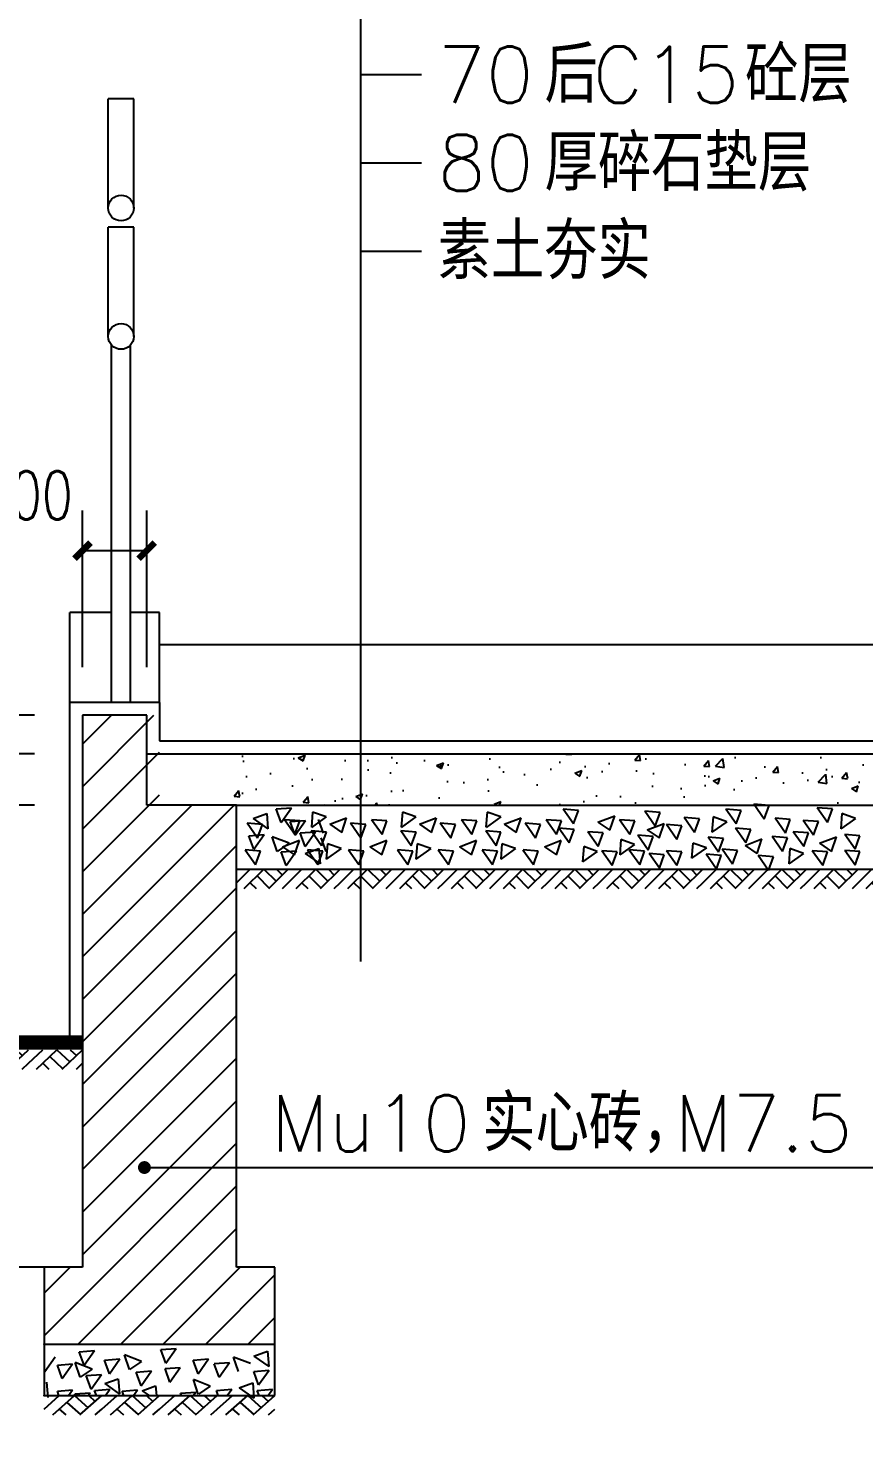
# Model space of a CAD drawing. Extents: x -105837 to 547563, y 466041 to 508041.
# Drawn here: x 528167 to 533374, y 473548 to 482403 of the extents above; entities that cross this region are included whole.
import ezdxf

# ---------------------------------------------------------------- set-up
doc = ezdxf.new("R2010")
doc.units = 0
doc.header["$LTSCALE"] = 1000
doc.header["$MEASUREMENT"] = 0
doc.layers.get('0').update_dxf_attribs({"linetype": 'CONTINUOUS'})
doc.layers.get('DEFPOINTS').update_dxf_attribs({"linetype": 'CONTINUOUS'})
for name, color, linetype in [('COLUMN', 4, 'CONTINUOUS'), ('DIM_LEAD', 3, 'CONTINUOUS'), ('DIM_SYMB', 3, 'CONTINUOUS'), ('PUB_DIM', 3, 'CONTINUOUS'), ('PUB_TEXT', 7, 'CONTINUOUS'), ('WALL', 255, 'CONTINUOUS')]:
    doc.layers.add(name, color=color, linetype=linetype)
doc.styles.add('DIM_FONT', font='SIMPLEX.shx', dxfattribs={"width": 0.75})
doc.styles.get("Standard").update_dxf_attribs({"font": 'txt.shx', "bigfont": 'hzdx.shx'})
doc.dimstyles.new('DIMN20', dxfattribs={"dimscale": 0.2, "dimtxt": 400, "dimasz": 100, "dimexe": 250, "dimexo": 300, "dimgap": 150, "dimtad": 1, "dimdec": 0, "dimzin": 0, "dimdsep": 46, "dimtxsty": 'DIM_FONT', "dimblk": 'ARCHTICK', "dimcen": 0.09, "dimclrt": 7, "dimazin": 2, "dimtfac": 1, "dimtdec": 0, "dimtix": 1, "dimtmove": 2, "dimatfit": 3, "dimfxl": 1, "dimtolj": 1, "dimtzin": 0, "dimarcsym": 0})
doc.dimstyles.new('DIMN25', dxfattribs={"dimscale": 0.25, "dimtxt": 300, "dimasz": 100, "dimexe": 250, "dimexo": 300, "dimgap": 150, "dimtad": 1, "dimdec": 0, "dimzin": 0, "dimdsep": 46, "dimtxsty": 'DIM_FONT', "dimblk": 'ARCHTICK', "dimcen": 0.09, "dimclrt": 7, "dimazin": 2, "dimtfac": 1, "dimtdec": 0, "dimtix": 1, "dimtmove": 2, "dimatfit": 3, "dimfxl": 1, "dimtolj": 1, "dimtzin": 0, "dimarcsym": 0})

# ---------------------------------------------------------------- blocks, each defined once
blk = doc.blocks.new('_ArchTick')
at = {"color": 0, "linetype": 'ByBlock', "const_width": 0.4}
blk.add_lwpolyline([(-0.5, -0.5), (0.5, 0.5)], dxfattribs=at)
blk = doc.blocks.new('*D863')
at = {"layer": 'DEFPOINTS', "color": 0, "transparency": 16777216}
for p in [(135766, -61386.3), (135826, -61386.3), (135826, -61549.7)]:
    blk.add_point(p, dxfattribs=at)
at = {"layer": 'PUB_DIM', "color": 0, "lineweight": -2, "transparency": 16777216}
for p, q in [((135766, -61446.3), (135766, -61599.7)), ((135826, -61446.3), (135826, -61599.7)), ((135766, -61549.7), (135826, -61549.7))]:
    blk.add_line(p, q, dxfattribs=at)
at = {"layer": 'PUB_DIM', "color": 0, "lineweight": -2, "transparency": 16777216, "xscale": 20, "yscale": 20, "zscale": 20, "rotation": 180}
blk.add_blockref('_ArchTick', (135766, -61549.7), dxfattribs=at)
at = {"layer": 'PUB_DIM', "color": 0, "lineweight": -2, "transparency": 16777216, "xscale": 20, "yscale": 20, "zscale": 20}
blk.add_blockref('_ArchTick', (135826, -61549.7), dxfattribs=at)
at = {"layer": 'PUB_DIM', "color": 7, "transparency": 16777216, "insert": (135712, -61480.7), "char_height": 80, "attachment_point": 5, "style": 'DIM_FONT'}
blk.add_mtext('\\A1;60', dxfattribs=at)
blk = doc.blocks.new('*D864')
at = {"layer": 'DEFPOINTS', "color": 0, "transparency": 16777216}
for p in [(135826, -61386.3), (136066, -61386.3), (136066, -61549.7)]:
    blk.add_point(p, dxfattribs=at)
at = {"layer": 'PUB_DIM', "color": 0, "lineweight": -2, "transparency": 16777216}
for p, q in [((135826, -61446.3), (135826, -61599.7)), ((136066, -61446.3), (136066, -61599.7)), ((135826, -61549.7), (136066, -61549.7))]:
    blk.add_line(p, q, dxfattribs=at)
at = {"layer": 'PUB_DIM', "color": 0, "lineweight": -2, "transparency": 16777216, "xscale": 20, "yscale": 20, "zscale": 20, "rotation": 180}
blk.add_blockref('_ArchTick', (135826, -61549.7), dxfattribs=at)
at = {"layer": 'PUB_DIM', "color": 0, "lineweight": -2, "transparency": 16777216, "xscale": 20, "yscale": 20, "zscale": 20}
blk.add_blockref('_ArchTick', (136066, -61549.7), dxfattribs=at)
at = {"layer": 'PUB_DIM', "color": 7, "transparency": 16777216, "insert": (135946, -61479.7), "char_height": 80, "attachment_point": 5, "style": 'DIM_FONT'}
blk.add_mtext('\\A1;240', dxfattribs=at)
blk = doc.blocks.new('*D865')
at = {"layer": 'DEFPOINTS', "color": 0, "transparency": 16777216}
for p in [(136066, -61386.3), (136126, -61386.3), (136126, -61549.7)]:
    blk.add_point(p, dxfattribs=at)
at = {"layer": 'PUB_DIM', "color": 0, "lineweight": -2, "transparency": 16777216}
for p, q in [((136066, -61446.3), (136066, -61599.7)), ((136126, -61446.3), (136126, -61599.7)), ((136066, -61549.7), (136126, -61549.7))]:
    blk.add_line(p, q, dxfattribs=at)
at = {"layer": 'PUB_DIM', "color": 0, "lineweight": -2, "transparency": 16777216, "xscale": 20, "yscale": 20, "zscale": 20, "rotation": 180}
blk.add_blockref('_ArchTick', (136066, -61549.7), dxfattribs=at)
at = {"layer": 'PUB_DIM', "color": 0, "lineweight": -2, "transparency": 16777216, "xscale": 20, "yscale": 20, "zscale": 20}
blk.add_blockref('_ArchTick', (136126, -61549.7), dxfattribs=at)
at = {"layer": 'PUB_DIM', "color": 7, "transparency": 16777216, "insert": (136180, -61480.7), "char_height": 80, "attachment_point": 5, "style": 'DIM_FONT'}
blk.add_mtext('\\A1;60', dxfattribs=at)
blk = doc.blocks.new('*D866')
at = {"layer": 'DEFPOINTS', "color": 0, "transparency": 16777216}
for p in [(135625.5, -60786.3), (135766, -60786.3), (135766, -61136.3)]:
    blk.add_point(p, dxfattribs=at)
at = {"layer": 'PUB_DIM', "color": 0, "lineweight": -2, "transparency": 16777216}
for p, q in [((135691, -60786.3), (135563, -60786.3)), ((135625.5, -61136.3), (135625.5, -60786.3)), ((135691, -61136.3), (135563, -61136.3))]:
    blk.add_line(p, q, dxfattribs=at)
at = {"layer": 'PUB_DIM', "color": 0, "lineweight": -2, "transparency": 16777216, "xscale": 25, "yscale": 25, "zscale": 25}
for p, rotation in [((135625.5, -60786.3), 90), ((135625.5, -61136.3), 270)]:
    blk.add_blockref('_ArchTick', p, dxfattribs=dict(at, rotation=rotation))
at = {"layer": 'PUB_DIM', "color": 7, "transparency": 16777216, "insert": (135550.5, -60961.3), "char_height": 75, "attachment_point": 5, "rotation": 90, "style": 'DIM_FONT'}
blk.add_mtext('\\A1;350', dxfattribs=at)
blk = doc.blocks.new('*D867')
at = {"layer": 'DEFPOINTS', "color": 0, "transparency": 16777216}
for p in [(135625.5, -61136.3), (135766, -61136.3), (135766, -61256.3)]:
    blk.add_point(p, dxfattribs=at)
at = {"layer": 'PUB_DIM', "color": 0, "lineweight": -2, "transparency": 16777216}
for p, q in [((135691, -61136.3), (135563, -61136.3)), ((135625.5, -61256.3), (135625.5, -61136.3)), ((135691, -61256.3), (135563, -61256.3))]:
    blk.add_line(p, q, dxfattribs=at)
at = {"layer": 'PUB_DIM', "color": 0, "lineweight": -2, "transparency": 16777216, "xscale": 25, "yscale": 25, "zscale": 25}
for p, rotation in [((135625.5, -61136.3), 90), ((135625.5, -61256.3), 270)]:
    blk.add_blockref('_ArchTick', p, dxfattribs=dict(at, rotation=rotation))
at = {"layer": 'PUB_DIM', "color": 7, "transparency": 16777216, "insert": (135483.6, -61196.3), "char_height": 75, "attachment_point": 5, "rotation": 90, "style": 'DIM_FONT'}
blk.add_mtext('\\A1;120', dxfattribs=at)
blk = doc.blocks.new('*D868')
at = {"layer": 'DEFPOINTS', "color": 0, "transparency": 16777216}
for p in [(135625.5, -61256.3), (135766, -61256.3), (135766, -61336.3)]:
    blk.add_point(p, dxfattribs=at)
at = {"layer": 'PUB_DIM', "color": 0, "lineweight": -2, "transparency": 16777216}
for p, q in [((135691, -61256.3), (135563, -61256.3)), ((135625.5, -61336.3), (135625.5, -61256.3)), ((135691, -61336.3), (135563, -61336.3))]:
    blk.add_line(p, q, dxfattribs=at)
at = {"layer": 'PUB_DIM', "color": 0, "lineweight": -2, "transparency": 16777216, "xscale": 25, "yscale": 25, "zscale": 25}
for p, rotation in [((135625.5, -61256.3), 90), ((135625.5, -61336.3), 270)]:
    blk.add_blockref('_ArchTick', p, dxfattribs=dict(at, rotation=rotation))
at = {"layer": 'PUB_DIM', "color": 7, "transparency": 16777216, "insert": (135539.3, -61403.8), "char_height": 75, "attachment_point": 5, "rotation": 90, "style": 'DIM_FONT'}
blk.add_mtext('\\A1;80', dxfattribs=at)
blk = doc.blocks.new('*D869')
at = {"layer": 'DEFPOINTS', "color": 0, "transparency": 16777216}
for p in [(135690.4, -60276.3), (135826, -60276.3), (135826, -60336.3)]:
    blk.add_point(p, dxfattribs=at)
at = {"layer": 'PUB_DIM', "color": 0, "lineweight": -2, "transparency": 16777216}
for p, q in [((135690.4, -60276.3), (135690.4, -60251.3)), ((135751, -60276.3), (135627.9, -60276.3)), ((135690.4, -60336.3), (135690.4, -60276.3)), ((135751, -60336.3), (135627.9, -60336.3)), ((135690.4, -60336.3), (135690.4, -60361.3))]:
    blk.add_line(p, q, dxfattribs=at)
at = {"layer": 'PUB_DIM', "color": 0, "lineweight": -2, "transparency": 16777216, "xscale": 25, "yscale": 25, "zscale": 25}
for p, rotation in [((135690.4, -60276.3), 270), ((135690.4, -60336.3), 90)]:
    blk.add_blockref('_ArchTick', p, dxfattribs=dict(at, rotation=rotation))
at = {"layer": 'PUB_DIM', "color": 7, "transparency": 16777216, "insert": (135604.1, -60208.8), "char_height": 75, "attachment_point": 5, "rotation": 90, "style": 'DIM_FONT'}
blk.add_mtext('\\A1;60', dxfattribs=at)
blk = doc.blocks.new('*D870')
at = {"layer": 'DEFPOINTS', "color": 0, "transparency": 16777216}
for p in [(135690.4, -60336.3), (135826, -60336.3), (135826, -60416.3)]:
    blk.add_point(p, dxfattribs=at)
at = {"layer": 'PUB_DIM', "color": 0, "lineweight": -2, "transparency": 16777216}
for p, q in [((135751, -60336.3), (135627.9, -60336.3)), ((135690.4, -60416.3), (135690.4, -60336.3)), ((135751, -60416.3), (135627.9, -60416.3))]:
    blk.add_line(p, q, dxfattribs=at)
at = {"layer": 'PUB_DIM', "color": 0, "lineweight": -2, "transparency": 16777216, "xscale": 25, "yscale": 25, "zscale": 25}
for p, rotation in [((135690.4, -60336.3), 90), ((135690.4, -60416.3), 270)]:
    blk.add_blockref('_ArchTick', p, dxfattribs=dict(at, rotation=rotation))
at = {"layer": 'PUB_DIM', "color": 7, "transparency": 16777216, "insert": (135604.1, -60483.8), "char_height": 75, "attachment_point": 5, "rotation": 90, "style": 'DIM_FONT'}
blk.add_mtext('\\A1;80', dxfattribs=at)
blk = doc.blocks.new('*D876')
at = {"layer": 'DEFPOINTS', "color": 0, "transparency": 16777216}
for p in [(135926, -60020), (135826, -60276.3), (135926, -60276.3)]:
    blk.add_point(p, dxfattribs=at)
at = {"layer": 'PUB_DIM', "color": 0, "lineweight": -2, "transparency": 16777216}
for p, q in [((135826, -60201.3), (135826, -59957.5)), ((135926, -60201.3), (135926, -59957.5)), ((135826, -60020), (135926, -60020))]:
    blk.add_line(p, q, dxfattribs=at)
at = {"layer": 'PUB_DIM', "color": 0, "lineweight": -2, "transparency": 16777216, "xscale": 25, "yscale": 25, "zscale": 25, "rotation": 180}
blk.add_blockref('_ArchTick', (135826, -60020), dxfattribs=at)
at = {"layer": 'PUB_DIM', "color": 0, "lineweight": -2, "transparency": 16777216, "xscale": 25, "yscale": 25, "zscale": 25}
blk.add_blockref('_ArchTick', (135926, -60020), dxfattribs=at)
at = {"layer": 'PUB_DIM', "color": 7, "transparency": 16777216, "insert": (135738.5, -59933.8), "char_height": 75, "attachment_point": 5, "style": 'DIM_FONT'}
blk.add_mtext('\\A1;100', dxfattribs=at)
blk = doc.blocks.new('$LinePat$素土夯实')
at = {"color": 0}
for p, q in [((0, -210), (210, 0)), ((120, -300), (420, 0)), ((420, 0), (608, -188)), ((495, -300), (795, 0)), ((615, 0), (705, -90)), ((315, -105), (502, -293)), ((210, -210), (300, -300)), ((705, -300), (795, -210))]:
    blk.add_line(p, q, dxfattribs=at)
blk = doc.blocks.new('无障碍坡道断面图')
at = {"layer": 'PUB_DIM'}
blk.add_line((135766, -61136.3), (135513.2, -61136.3), dxfattribs=at)
for base, p1, p2, angle, dimstyle, picture, middle in [((135926, -60020), (135826, -60276.3), (135926, -60276.3), 0, 'DIMN25', '*D876', (135738.5, -59933.8)), ((135690.4, -60276.3), (135826, -60336.3), (135826, -60276.3), 90, 'DIMN25', '*D869', (135604.1, -60208.8)), ((135690.4, -60336.3), (135826, -60416.3), (135826, -60336.3), 90, 'DIMN25', '*D870', (135604.1, -60483.8)), ((135625.5, -61136.3), (135766, -61256.3), (135766, -61136.3), 90, 'DIMN25', '*D867', (135483.6, -61196.3)), ((135625.5, -61256.3), (135766, -61336.3), (135766, -61256.3), 90, 'DIMN25', '*D868', (135539.3, -61403.8)), ((135826, -61549.7), (135766, -61386.3), (135826, -61386.3), 0, 'DIMN20', '*D863', (135712, -61480.7)), ((136126, -61549.7), (136066, -61386.3), (136126, -61386.3), 0, 'DIMN20', '*D865', (136180, -61480.7))]:
    dim = blk.add_linear_dim(base=base, p1=p1, p2=p2, angle=angle, dimstyle=dimstyle, dxfattribs=at)
    dim.commit()
    dim.dimension.update_dxf_attribs({"geometry": picture, "text_midpoint": middle, "dimtype": 129})
for p1, p2, distance, dimstyle, picture, middle in [((135766, -61136.3), (135766, -60786.3), 140.5, 'DIMN25', '*D866', (135550.5, -60961.3)), ((135826, -61386.3), (136066, -61386.3), -163.5, 'DIMN20', '*D864', (135946, -61479.7))]:
    dim = blk.add_aligned_dim(p1=p1, p2=p2, distance=distance, dimstyle=dimstyle, dxfattribs=at)
    dim.commit()
    dim.dimension.update_dxf_attribs({"geometry": picture, "text_midpoint": middle})
blk = doc.blocks.new('DDAFA')
at = {"xscale": 4, "yscale": 4, "zscale": 4}
blk.add_blockref('无障碍坡道断面图', (-543064, 244545.2), dxfattribs=at)
blk = doc.blocks.new('A$C58632A06')
at = {"layer": 'COLUMN'}
blk.add_blockref('DDAFA', (0, 0), dxfattribs=at)

msp = doc.modelspace()

# ---------------------------------------------------------------- hatches: boundary and pattern name
at = {"layer": 'COLUMN'}
h = msp.add_hatch(dxfattribs=at)
h.set_pattern_fill('ANSI31', color=8, scale=1500, angle=90, style=0)
h.set_pattern_definition([(45, (663481.52, 336353.45), (132.58252, -132.58252), [])])
h.paths.add_polyline_path([(528504.36385, 474683.78234), (528504.36385, 478123.78234), (528984.36385, 478123.78234), (528984.36385, 477563.78234), (529464.36385, 477563.78234), (529464.36385, 474683.78234), (529704.36385, 474683.78234), (529704.36385, 474203.78234), (528264.36385, 474203.78234), (528264.36385, 474683.78234)])
h = msp.add_hatch(dxfattribs=at)
h.set_pattern_fill('AR-CONC', color=8, scale=60, style=0)
h.set_pattern_definition([(50, (1089733.03, 314039.73), (430.3561, -37.65128), [45, -495]), (355, (1089733.03, 314039.73), (-83.2508, 451.31528), [36, -396]), (100.4514, (1089768.9, 314036.6), (347.10563, 413.66373), [38.2441, -420.68527]), (46.1842, (1089733.03, 314159.73), (640.34463, -99.3114), [67.5, -742.5]), (96.6356, (1089786.4, 314151.46), (560.7976, 584.4707), [57.3662, -631.0278]), (351.1842, (1089733, 314159.73), (560.7972, 584.47116), [54, -594]), (21, (1089793.03, 314129.73), (358.14423, -241.57133), [45, -495]), (326, (1089793.03, 314129.73), (145.9892, 435.09003), [36, -396]), (71.4514, (1089822.87, 314109.6), (504.13358, 193.5183), [38.2441, -420.68527]), (37.5, (1089733.03, 314039.73), (7.295913, 199.736312), [0, -391.2, 0, -402, 0, -397.5]), (7.5, (1089733.03, 314039.73), (157.84172, 236.64703), [0, -229.2, 0, -382.2, 0, -151.5]), (327.5, (1089599.23, 314039.73), (320.29346, -13.532923), [0, -150, 0, -468, 0, -621]), (317.5, (1089539.23, 314039.73), (349.9117, 60.06299), [0, -195, 0, -310.8, 0, -441])])
h.paths.add_polyline_path([(531726.24218, 477883.78234), (531726.24218, 477563.78234), (532693.56056, 477563.78234), (532689.98385, 477568.88483), (532754.54101, 477563.78234), (535190.15068, 477563.78234), (535186.57397, 477568.88483), (535251.13113, 477563.78234), (535924.36385, 477563.78234), (536404.36385, 477563.78234), (536404.36385, 477883.78234)])
h.paths.add_polyline_path([(531726.24218, 477563.78234), (531726.24218, 477883.78234), (529444.36385, 477883.78234), (529444.36385, 477563.78234)])

# ---------------------------------------------------------------- linework, layer by layer
for p, q in [((528824.36385, 481963.78234), (528664.36385, 481963.78234)), ((528664.36385, 481283.78234), (528664.36385, 481963.78234)), ((528824.36385, 481283.78234), (528824.36385, 481963.78234)), ((528664.36385, 480483.78234), (528664.36385, 481163.78234)), ((528824.36385, 481163.78234), (528664.36385, 481163.78234)), ((528824.36385, 480483.78234), (528824.36385, 481163.78234)), ((528684.36385, 478203.78234), (528684.36385, 480430.86732)), ((528804.36385, 478203.78234), (528804.36385, 480430.86732)), ((528684.36385, 478763.78234), (528424.36385, 478763.78234)), ((528424.36385, 476083.78234), (528424.36385, 478763.78234)), ((528984.36385, 478763.78234), (528804.36385, 478763.78234)), ((528984.36385, 478203.78234), (528984.36385, 478763.78234)), ((528984.36385, 478563.78234), (536404.36385, 478563.78234)), ((528984.36385, 478203.78234), (528424.36385, 478203.78234)), ((528984.36385, 478203.78234), (528984.36385, 477963.78234)), ((528984.36385, 477963.78234), (536404.36385, 477963.78234))]:
    msp.add_line(p, q)
at = {"color": 0, "linetype": 'ByBlock'}
msp.add_line((528504.36385, 475887.27585), (528504.36385, 475151.05492), dxfattribs=at)
at = {"const_width": 90}
msp.add_lwpolyline([(526136.26884, 476083.78234), (528504.36385, 476083.78234)], dxfattribs=at)
for centre in [(528744.36385, 481283.78234), (528744.36385, 480483.78234)]:
    msp.add_circle(centre, 80)
at = {"layer": 'COLUMN', "color": 8}
for p, q in [((529568.25778, 477480.6603), (529652.84592, 477511.39867)), ((529652.9762, 477511.46842), (529660.50958, 477416.15539)), ((529711.75452, 477539.40935), (529807.06755, 477546.94273)), ((529742.56264, 477454.69093), (529711.82427, 477539.27907)), ((529742.56265, 477454.69086), (529807.13733, 477546.81231)), ((529939.02482, 477520.24012), (529931.49143, 477424.92708)), ((530023.74323, 477489.432), (529939.1551, 477520.17036)), ((530498.69148, 477520.24012), (530491.15809, 477424.92708)), ((530583.40989, 477489.432), (530498.82176, 477520.17036)), ((531027.26643, 477520.24012), (531019.73305, 477424.92708)), ((531111.98485, 477489.432), (531027.39671, 477520.17036)), ((531565.52353, 477445.91917), (531500.94885, 477538.04061)), ((531596.33167, 477530.63765), (531501.01863, 477538.17104)), ((531565.52355, 477445.91924), (531596.26191, 477530.50737)), ((532074.52641, 477432.76225), (532009.95173, 477524.8837)), ((532105.33455, 477517.48073), (532010.02151, 477525.01412)), ((532074.52643, 477432.76232), (532105.26479, 477517.35045)), ((532579.1418, 477445.91917), (532514.56712, 477538.04061)), ((532609.94994, 477530.63765), (532514.6369, 477538.17104)), ((532579.14182, 477445.91924), (532609.88018, 477530.50737)), ((532754.65941, 477476.61948), (532690.08473, 477568.74092)), ((532785.46754, 477561.33796), (532690.15451, 477568.87135)), ((532754.65943, 477476.61954), (532785.39779, 477561.20768)), ((533149.57493, 477454.69086), (533085.00026, 477546.81231)), ((533180.38307, 477539.40935), (533085.07004, 477546.94273)), ((533149.57495, 477454.69093), (533180.31332, 477539.27907)), ((533239.16139, 477511.46842), (533231.628, 477416.15539)), ((533323.87981, 477480.6603), (533239.29167, 477511.39867)), ((529595.84492, 477358.20471), (529531.27025, 477450.32616)), ((529626.65306, 477442.9232), (529531.34003, 477450.45658)), ((529568.25771, 477480.66028), (529660.37916, 477416.08561)), ((529595.84494, 477358.20478), (529626.58331, 477442.79292)), ((529827.48223, 477380.13332), (529762.90755, 477472.25477)), ((529858.29036, 477464.85181), (529762.97733, 477472.3852)), ((529799.51332, 477460.46534), (529894.82636, 477467.99872)), ((529830.32144, 477375.74692), (529799.58307, 477460.33506)), ((529827.48224, 477380.13339), (529858.22061, 477464.72153)), ((529830.32146, 477375.74685), (529894.89614, 477467.8683)), ((530023.7433, 477489.43198), (529931.62186, 477424.8573)), ((530005.83905, 477388.90509), (529975.10068, 477473.49323)), ((530045.45855, 477443.95593), (530150.48634, 477484.27233)), ((530045.45861, 477443.9559), (530120.07199, 477393.62854)), ((530120.18147, 477393.52928), (530150.59596, 477484.17301)), ((530239.9664, 477358.20471), (530175.39172, 477450.32616)), ((530270.77454, 477442.9232), (530175.4615, 477450.45658)), ((530239.96642, 477358.20478), (530270.70479, 477442.79292)), ((530371.6037, 477380.13332), (530307.02902, 477472.25477)), ((530402.41184, 477464.85181), (530307.09881, 477472.3852)), ((530371.60372, 477380.13339), (530402.34209, 477464.72153)), ((530583.40996, 477489.43198), (530491.28851, 477424.8573)), ((530605.1252, 477443.95593), (530710.153, 477484.27233)), ((530605.12527, 477443.9559), (530679.73865, 477393.62854)), ((530679.84813, 477393.52928), (530710.26262, 477484.17301)), ((530799.63306, 477358.20471), (530735.05838, 477450.32616)), ((530830.4412, 477442.9232), (530735.12816, 477450.45658)), ((530799.63308, 477358.20478), (530830.37144, 477442.79292)), ((530931.27036, 477380.13332), (530866.69568, 477472.25477)), ((530962.0785, 477464.85181), (530866.76546, 477472.3852)), ((530931.27038, 477380.13339), (530962.00875, 477464.72153)), ((531111.98492, 477489.43198), (531019.86347, 477424.8573)), ((531133.70016, 477443.95593), (531238.72796, 477484.27233)), ((531133.70022, 477443.9559), (531208.31361, 477393.62854)), ((531208.42309, 477393.52928), (531238.83758, 477484.17301)), ((531328.20802, 477358.20471), (531263.63334, 477450.32616)), ((531359.01615, 477442.9232), (531263.70312, 477450.45658)), ((531328.20803, 477358.20478), (531358.9464, 477442.79292)), ((531459.84532, 477380.13332), (531395.27064, 477472.25477)), ((531490.65346, 477464.85181), (531395.34042, 477472.3852)), ((531459.84534, 477380.13339), (531490.5837, 477464.72153)), ((531539.19679, 477327.5044), (531474.62211, 477419.62585)), ((531570.00493, 477412.22289), (531474.6919, 477419.75627)), ((531539.19681, 477327.50447), (531569.93518, 477412.09261)), ((531717.66522, 477457.11285), (531822.69301, 477497.42925)), ((531717.66528, 477457.11282), (531792.27866, 477406.78546)), ((531792.38814, 477406.6862), (531822.80263, 477497.32993)), ((531916.56056, 477380.13332), (531851.98588, 477472.25477)), ((531947.3687, 477464.85181), (531852.05566, 477472.3852)), ((531916.56058, 477380.13339), (531947.29894, 477464.72153)), ((532024.82194, 477408.8704), (532129.84974, 477449.1868)), ((532099.54487, 477358.44375), (532129.95935, 477449.08748)), ((532210.55301, 477349.43302), (532145.97833, 477441.55446)), ((532241.36115, 477434.1515), (532146.04811, 477441.68489)), ((532210.55303, 477349.43308), (532241.29139, 477434.02122)), ((532320.25287, 477393.29024), (532255.67819, 477485.41169)), ((532351.06101, 477478.00873), (532255.74797, 477485.54211)), ((532320.25289, 477393.29031), (532350.99126, 477477.87845)), ((532436.16606, 477489.53981), (532428.63268, 477394.22677)), ((532520.88455, 477458.73167), (532428.7631, 477394.15699)), ((532520.88448, 477458.73169), (532436.29634, 477489.47006)), ((532640.57205, 477327.5044), (532575.99738, 477419.62585)), ((532671.38019, 477412.22289), (532576.06716, 477419.75627)), ((532640.57207, 477327.50447), (532671.31044, 477412.09261)), ((532886.29852, 477388.90502), (532821.72384, 477481.02647)), ((532917.10666, 477473.6235), (532821.79362, 477481.15689)), ((532886.29854, 477388.90509), (532917.0369, 477473.49323)), ((533061.81613, 477375.74685), (532997.24145, 477467.8683)), ((533092.62427, 477460.46534), (532997.31123, 477467.99872)), ((533061.81615, 477375.74692), (533092.55451, 477460.33506)), ((533323.87988, 477480.66028), (533231.75843, 477416.08561)), ((529540.62439, 477372.75088), (529635.93743, 477380.28427)), ((529571.43251, 477288.03247), (529540.69415, 477372.6206)), ((529571.43253, 477288.0324), (529636.00721, 477380.15385)), ((529717.54419, 477275.11452), (529687.12971, 477365.75825)), ((529792.26712, 477325.54117), (529687.23932, 477365.85756)), ((529792.26706, 477325.54113), (529717.65368, 477275.21377)), ((529751.45102, 477303.61256), (529856.47882, 477343.92895)), ((529826.17395, 477253.1859), (529856.58843, 477343.82963)), ((529860.94539, 477390.29427), (529956.25842, 477397.82766)), ((529891.75351, 477305.57586), (529861.01514, 477390.16399)), ((529891.75353, 477305.57579), (529956.3282, 477397.69724)), ((529994.23994, 477309.96101), (529929.66526, 477402.08246)), ((530025.04807, 477394.6795), (529929.73504, 477402.21288)), ((530023.39081, 477274.87555), (529992.65244, 477359.46368)), ((529994.23995, 477309.96108), (530024.97832, 477394.54922)), ((530031.17111, 477322.88259), (530023.63773, 477227.56956)), ((530115.88953, 477292.07447), (530031.30139, 477322.81284)), ((530295.5725, 477303.61256), (530400.60029, 477343.92895)), ((530370.29542, 477253.1859), (530400.70991, 477343.82963)), ((530553.90659, 477309.96101), (530489.33192, 477402.08246)), ((530584.71473, 477394.6795), (530489.4017, 477402.21288)), ((530553.90661, 477309.96108), (530584.64498, 477394.54922)), ((530590.83777, 477322.88259), (530583.30438, 477227.56956)), ((530675.55619, 477292.07447), (530590.96805, 477322.81284)), ((530855.23916, 477303.61256), (530960.26695, 477343.92895)), ((530929.96208, 477253.1859), (530960.37657, 477343.82963)), ((531082.48155, 477309.96101), (531017.90688, 477402.08246)), ((531113.28969, 477394.6795), (531017.97666, 477402.21288)), ((531082.48157, 477309.96108), (531113.21994, 477394.54922)), ((531119.41273, 477322.88259), (531111.87934, 477227.56956)), ((531204.13114, 477292.07447), (531119.54301, 477322.81284)), ((531383.81411, 477303.61256), (531488.84191, 477343.92895)), ((531458.53704, 477253.1859), (531488.95153, 477343.82963)), ((531719.10189, 477305.57579), (531654.52721, 477397.69724)), ((531749.91003, 477390.29427), (531654.59699, 477397.82766)), ((531719.10191, 477305.57586), (531749.84028, 477390.16399)), ((531861.34363, 477349.19643), (531853.81024, 477253.88339)), ((531946.06205, 477318.38831), (531861.47391, 477349.12668)), ((532030.64791, 477283.64717), (531966.07323, 477375.76862)), ((532061.45605, 477368.36566), (531966.14301, 477375.89905)), ((532024.822, 477408.87037), (532099.43538, 477358.543)), ((532030.64793, 477283.64724), (532061.3863, 477368.23538)), ((532308.91625, 477327.26782), (532301.38286, 477231.95478)), ((532393.63467, 477296.4597), (532309.04653, 477327.19806)), ((532469.44193, 477270.49026), (532404.86726, 477362.6117)), ((532500.25007, 477355.20874), (532404.93704, 477362.74213)), ((532469.44195, 477270.49032), (532500.18032, 477355.07846)), ((532634.74789, 477312.38425), (532739.77569, 477352.70065)), ((532709.47082, 477261.9576), (532739.88531, 477352.60133)), ((532868.74676, 477274.87548), (532804.17208, 477366.99693)), ((532899.5549, 477359.59396), (532804.24186, 477367.12735)), ((532868.74678, 477274.87555), (532899.48514, 477359.46368)), ((533000.38406, 477305.57579), (532935.80938, 477397.69724)), ((533031.1922, 477390.29427), (532935.87916, 477397.82766)), ((533000.38408, 477305.57586), (533031.12245, 477390.16399)), ((533099.87046, 477325.54117), (533204.89826, 477365.85756)), ((533099.87053, 477325.54113), (533174.48391, 477275.21377)), ((533174.59339, 477275.11452), (533205.00788, 477365.75825)), ((533320.70505, 477288.0324), (533256.13038, 477380.15385)), ((533351.51319, 477372.75088), (533256.20016, 477380.28427)), ((533320.70507, 477288.03247), (533351.44344, 477372.6206)), ((529582.68065, 477191.54625), (529518.10597, 477283.66769)), ((529613.48879, 477276.26473), (529518.17575, 477283.79812)), ((529582.68067, 477191.54632), (529613.41904, 477276.13445)), ((529742.47055, 477271.87951), (529837.78358, 477279.41289)), ((529773.27867, 477187.16109), (529742.5403, 477271.74923)), ((529751.45108, 477303.61252), (529826.06446, 477253.28516)), ((529773.27869, 477187.16102), (529837.85337, 477279.28247)), ((529892.96619, 477261.37414), (529985.08764, 477196.79947)), ((529892.96626, 477261.37416), (529977.5544, 477292.11253)), ((529972.30069, 477191.54625), (529907.72601, 477283.66769)), ((530003.10883, 477276.26473), (529907.79579, 477283.79812)), ((529972.30071, 477191.54632), (530003.03907, 477276.13445)), ((529977.68468, 477292.18228), (529985.21807, 477196.86925)), ((530115.8896, 477292.07445), (530023.76815, 477227.49978)), ((530226.80213, 477191.54625), (530162.22745, 477283.66769)), ((530257.61027, 477276.26473), (530162.29723, 477283.79812)), ((530226.80215, 477191.54632), (530257.54051, 477276.13445)), ((530295.57256, 477303.61252), (530370.18594, 477253.28516)), ((530531.96735, 477191.54625), (530467.39267, 477283.66769)), ((530562.77548, 477276.26473), (530467.46245, 477283.79812)), ((530531.96736, 477191.54632), (530562.70573, 477276.13445)), ((530675.55625, 477292.07445), (530583.43481, 477227.49978)), ((530786.46878, 477191.54625), (530721.89411, 477283.66769)), ((530817.27692, 477276.26473), (530721.96389, 477283.79812)), ((530786.4688, 477191.54632), (530817.20717, 477276.13445)), ((530855.23922, 477303.61252), (530929.8526, 477253.28516)), ((531060.5423, 477191.54625), (530995.96763, 477283.66769)), ((531091.35044, 477276.26473), (530996.03741, 477283.79812)), ((531060.54232, 477191.54632), (531091.28069, 477276.13445)), ((531204.13121, 477292.07445), (531112.00976, 477227.49978)), ((531315.04374, 477191.54625), (531250.46907, 477283.66769)), ((531345.85188, 477276.26473), (531250.53885, 477283.79812)), ((531315.04376, 477191.54632), (531345.78213, 477276.13445)), ((531383.81418, 477303.61252), (531458.42756, 477253.28516)), ((531628.78325, 477305.3392), (531621.24986, 477210.02617)), ((531713.50173, 477274.53106), (531621.38029, 477209.95639)), ((531713.50167, 477274.53108), (531628.91353, 477305.26945)), ((531806.86069, 477187.16102), (531742.28602, 477279.28247)), ((531837.66883, 477271.87951), (531742.3558, 477279.41289)), ((531806.86071, 477187.16109), (531837.59908, 477271.74923)), ((531946.06211, 477318.38829), (531853.94067, 477253.81361)), ((531977.99082, 477191.54625), (531913.41614, 477283.66769)), ((532008.79895, 477276.26473), (531913.48592, 477283.79812)), ((531977.99083, 477191.54632), (532008.7292, 477276.13445)), ((532100.85495, 477169.61763), (532036.28028, 477261.73908)), ((532131.66309, 477254.33612), (532036.35006, 477261.8695)), ((532100.85497, 477169.6177), (532131.59334, 477254.20584)), ((532210.55301, 477187.16102), (532145.97833, 477279.28247)), ((532241.36115, 477271.87951), (532146.04811, 477279.41289)), ((532210.55303, 477187.16109), (532241.29139, 477271.74923)), ((532393.63473, 477296.45968), (532301.51329, 477231.885)), ((532456.27947, 477165.23241), (532391.70479, 477257.35386)), ((532487.08761, 477249.95089), (532391.77457, 477257.48428)), ((532456.27949, 477165.23248), (532487.01786, 477249.82061)), ((532557.20074, 477195.93272), (532492.62606, 477288.05417)), ((532588.00888, 477280.6512), (532492.69584, 477288.18459)), ((532557.20076, 477195.93279), (532587.93912, 477280.52092)), ((532634.74796, 477312.38422), (532709.36134, 477262.05685)), ((532780.98795, 477156.46071), (532716.41328, 477248.58216)), ((532811.79609, 477241.1792), (532716.48306, 477248.71259)), ((532780.98797, 477156.46078), (532811.72634, 477241.04892)), ((532914.45291, 477292.18228), (532906.91952, 477196.86925)), ((532999.17139, 477261.37414), (532907.04994, 477196.79947)), ((532999.17132, 477261.37416), (532914.58319, 477292.11253)), ((533118.8589, 477187.16102), (533054.28422, 477279.28247)), ((533149.66704, 477271.87951), (533054.354, 477279.41289)), ((533118.85892, 477187.16109), (533149.59729, 477271.74923)), ((533320.70505, 477189.07573), (533256.13038, 477281.19718)), ((533351.51319, 477273.79422), (533256.20016, 477281.3276)), ((533320.70507, 477189.0758), (533351.44344, 477273.66394)), ((528264.36385, 474203.78234), (528264.36385, 473883.78234)), ((528483.39316, 474157.48073), (528578.70619, 474165.01412)), ((528514.20128, 474072.76232), (528483.46291, 474157.35045)), ((528514.2013, 474072.76225), (528578.77597, 474164.8837)), ((528796.33956, 474046.6862), (528765.92507, 474137.32993)), ((528871.06249, 474097.11285), (528766.03469, 474137.42925)), ((528992.39603, 474170.63765), (529087.70907, 474178.17104)), ((529023.20415, 474085.91924), (528992.46579, 474170.50737)), ((529023.20417, 474085.91917), (529087.77885, 474178.04061)), ((529572.9108, 474129.432), (529657.49893, 474160.17036)), ((529657.62921, 474160.24012), (529665.1626, 474064.92708)), ((528268.47483, 474033.29024), (528333.04951, 474125.41169)), ((528347.36656, 474074.1515), (528442.67959, 474081.68489)), ((528378.17468, 473989.43308), (528347.43631, 474074.02122)), ((528378.1747, 473989.43302), (528442.74937, 474081.55446)), ((528489.18284, 473998.44375), (528458.76835, 474089.08748)), ((528563.90576, 474048.8704), (528458.87797, 474089.1868)), ((528563.9057, 474048.87037), (528489.29232, 473998.543)), ((528641.35901, 474104.85181), (528736.67204, 474112.3852)), ((528672.16713, 474020.13339), (528641.42876, 474104.72153)), ((528672.16714, 474020.13332), (528736.74182, 474112.25477)), ((528871.06242, 474097.11282), (528796.44904, 474046.78546)), ((529018.72277, 474052.22289), (529114.03581, 474059.75627)), ((529049.53089, 473967.50447), (529018.79252, 474052.09261)), ((529049.53091, 473967.5044), (529114.10559, 474059.62585)), ((529194.24219, 474104.85181), (529289.55523, 474112.3852)), ((529225.05031, 474020.13339), (529194.31194, 474104.72153)), ((529225.05033, 474020.13332), (529289.62501, 474112.25477)), ((529325.87949, 474082.9232), (529421.19253, 474090.45658)), ((529356.68761, 473998.20478), (529325.94925, 474082.79292)), ((529356.68763, 473998.20471), (529421.26231, 474090.32616)), ((529476.47256, 474033.52928), (529446.05807, 474124.17301)), ((529551.19549, 474083.95593), (529446.16769, 474124.27233)), ((529572.91073, 474129.43198), (529665.03218, 474064.8573)), ((528279.81145, 473967.26782), (528287.34484, 473871.95478)), ((528527.27165, 474008.36566), (528622.58469, 474015.89905)), ((528558.07977, 473923.64724), (528527.34141, 474008.23538)), ((528558.07979, 473923.64717), (528622.65447, 474015.76862)), ((528642.66559, 473958.38829), (528734.78703, 473893.81361)), ((528642.66566, 473958.38831), (528727.25379, 473989.12668)), ((528727.38407, 473989.19643), (528734.91746, 473893.88339)), ((528838.81767, 474030.29427), (528934.13071, 474037.82766)), ((528869.62579, 473945.57586), (528838.88743, 474030.16399)), ((528869.62581, 473945.57579), (528934.20049, 474037.69724)), ((529226.35861, 473893.1859), (529195.94412, 473983.82963)), ((529301.08153, 473943.61256), (529196.05374, 473983.92895)), ((529480.7645, 473932.07447), (529565.35264, 473962.81284)), ((529565.48292, 473962.88259), (529573.01631, 473867.56956)), ((529571.60596, 474034.6795), (529666.91899, 474042.21288)), ((529602.41408, 473949.96108), (529571.67571, 474034.54922)), ((529602.4141, 473949.96101), (529666.98877, 474042.08246)), ((528347.36656, 473911.87951), (528442.67959, 473919.41289)), ((528357.59916, 473883.78234), (528347.43631, 473911.74923)), ((528417.86473, 473883.78234), (528442.74937, 473919.28247)), ((528457.06461, 473894.33612), (528552.37765, 473901.8695)), ((528460.92214, 473883.78234), (528457.13436, 473894.20584)), ((528539.86023, 473883.78234), (528552.44743, 473901.73908)), ((528579.92875, 473916.26473), (528675.24178, 473923.79812)), ((528591.75489, 473883.78234), (528579.9985, 473916.13445)), ((528647.35299, 473883.78234), (528675.31156, 473923.66769)), ((528751.05887, 473911.87951), (528846.3719, 473919.41289)), ((528761.29147, 473883.78234), (528751.12862, 473911.74923)), ((528821.55704, 473883.78234), (528846.44168, 473919.28247)), ((528875.22597, 473914.53106), (528919.09172, 473883.78234)), ((528875.22604, 473914.53108), (528959.81417, 473945.26945)), ((528959.94445, 473945.3392), (528964.8098, 473883.78234)), ((529115.25836, 473898.72259), (529210.5714, 473906.25598)), ((529120.70989, 473883.78234), (529115.32811, 473898.59231)), ((529194.97918, 473883.78234), (529210.64118, 473906.12555)), ((529301.08147, 473943.61252), (529226.46809, 473893.28516)), ((529339.04377, 473916.26473), (529434.3568, 473923.79812)), ((529350.86991, 473883.78234), (529339.11352, 473916.13445)), ((529406.46801, 473883.78234), (529434.42658, 473923.66769)), ((529480.76444, 473932.07445), (529572.88588, 473867.49978)), ((529593.54521, 473916.26473), (529688.85824, 473923.79812)), ((529605.37135, 473883.78234), (529593.61496, 473916.13445)), ((529660.96945, 473883.78234), (529688.92802, 473923.66769))]:
    msp.add_line(p, q, dxfattribs=at)
for p in [(528264.36385, 474203.78234), (528264.36385, 474203.78234), (528264.36385, 473883.78234), (528264.36385, 473883.78234)]:
    msp.add_point(p, dxfattribs=at)
at = {"layer": 'DEFPOINTS', "color": 0, "linetype": 'ByBlock'}
for p in [(528824.36385, 481163.78234), (528984.36385, 478563.78234), (528504.36385, 478123.78234), (528984.36385, 478203.78234), (528984.36385, 478203.78234), (528984.36385, 477963.78234), (528904.36385, 477883.78234), (528904.36385, 477883.78234), (528904.36385, 477563.78234), (528904.36385, 477563.78234), (528904.36385, 477563.78234), (529464.36385, 477563.78234), (528504.36385, 477097.44913), (528504.36385, 477097.44913), (528984.36385, 477097.44913), (528264.36385, 474683.78234), (528362.21714, 474683.78234), (528504.36385, 474683.78234), (528504.36385, 474683.78234), (529464.36385, 474683.78234), (529464.36385, 474683.78234), (529704.36385, 473883.78234)]:
    msp.add_point(p, dxfattribs=at)
at = {"layer": 'DIM_LEAD'}
for p, q in [((528890.33251, 475305.02257), (530414.57107, 475305.02257)), ((530414.57107, 475305.02257), (535112.42244, 475305.02257))]:
    msp.add_line(p, q, dxfattribs=at)
at = {"layer": 'DIM_LEAD', "const_width": 40}
msp.add_lwpolyline([(528870.33251, 475305.02257, 1), (528910.33251, 475305.02257, 1)], format="xyb", close=True, dxfattribs=at)
at = {"layer": 'DIM_SYMB'}
for p, q in [((530238.97813, 481015.44769), (530238.97813, 482665.44769)), ((530238.97813, 482115.44769), (530618.29745, 482115.44769)), ((530238.97813, 481565.44769), (530618.29745, 481565.44769)), ((530238.97813, 476588.93568), (530238.97813, 481015.44769)), ((530238.97813, 481015.44769), (530618.29745, 481015.44769))]:
    msp.add_line(p, q, dxfattribs=at)
at = {"layer": 'WALL'}
for p, q in [((528904.36385, 478123.78234), (528504.36385, 478123.78234)), ((528504.36385, 478123.78234), (528504.36385, 474683.78234)), ((528904.36385, 477563.78234), (528904.36385, 478123.78234)), ((528904.36385, 477883.78234), (536484.36385, 477883.78234)), ((529464.36385, 477563.78234), (528904.36385, 477563.78234)), ((529444.36385, 477563.78234), (535924.36385, 477563.78234)), ((529464.36385, 474683.78234), (529464.36385, 477563.78234)), ((529464.36385, 477163.78234), (535924.36385, 477163.78234)), ((528504.36385, 474683.78234), (528264.36385, 474683.78234)), ((528264.36385, 474683.78234), (528264.36385, 474203.78234)), ((529704.36385, 474683.78234), (529464.36385, 474683.78234)), ((529704.36385, 474203.78234), (529704.36385, 474683.78234)), ((528264.36385, 474203.78234), (529704.36385, 474203.78234)), ((529704.36385, 473883.78234), (529704.36385, 474203.78234)), ((528264.36385, 473883.78234), (529704.36385, 473883.78234))]:
    msp.add_line(p, q, dxfattribs=at)

# ---------------------------------------------------------------- block references
at = {"layer": 'COLUMN'}
msp.add_blockref('A$C58632A06', (528264.36385, 474683.78234), dxfattribs=at)
at = {"layer": 'COLUMN', "color": 8, "yscale": 0.4, "zscale": 0.4}
for p, xscale in [((529464.36385, 477163.78234), 0.4062893081762643), ((529787.36385, 477163.78234), 0.4062893081762643), ((530110.36385, 477163.78234), 0.4062893081762643), ((530433.36385, 477163.78234), 0.4062893081762643), ((530756.36385, 477163.78234), 0.4062893081762643), ((531079.36385, 477163.78234), 0.4062893081762643), ((531402.36385, 477163.78234), 0.4062893081762643), ((531725.36385, 477163.78234), 0.4062893081762643), ((532048.36385, 477163.78234), 0.4062893081762643), ((532371.36385, 477163.78234), 0.4062893081762643), ((532694.36385, 477163.78234), 0.4062893081762643), ((533017.36385, 477163.78234), 0.4062893081762643), ((533340.36385, 477163.78234), 0.4062893081762643), ((527829.63786, 476038.6303), 0.4243559686160152), ((528167.00086, 476038.6303), 0.4243559686160152), ((528264.36385, 473883.78234), 0.452830188679507), ((528624.36385, 473883.78234), 0.452830188679507), ((528984.36385, 473883.78234), 0.452830188679507), ((529344.36385, 473883.78234), 0.452830188679507)]:
    msp.add_blockref('$LinePat$素土夯实', p, dxfattribs=dict(at, xscale=xscale))

# ---------------------------------------------------------------- texts
at = {"layer": 'PUB_TEXT'}
for s, p in [('70', (530718.29745, 481940.44769)), ('后', (531384.96412, 481940.44769)), ('C15', (531684.96412, 481940.44769)), ('砼层', (532634.96412, 481940.44769)), ('厚碎石垫层', (531384.96412, 481390.44769)), ('80', (530718.29745, 481390.44769)), ('素土夯实', (530718.29745, 480840.44769)), ('Mu10', (529679.08911, 475405.02257)), ('实心砖，', (530995.75577, 475405.02257)), ('M7.5', (532195.75577, 475405.02257))]:
    msp.add_text(s, height=350, dxfattribs=at).set_placement(p)

doc.saveas('drawing.dxf')
